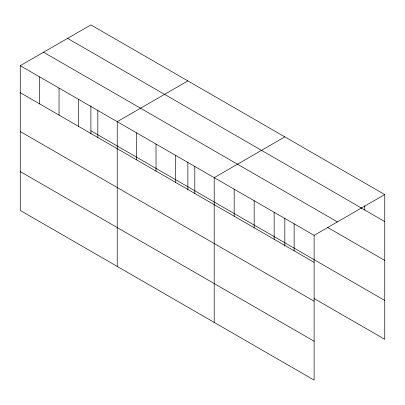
<?xml version="1.0" encoding="UTF-8"?>
<svg xmlns="http://www.w3.org/2000/svg" width="405" height="405" viewBox="0 0 405 405"><rect width="100%" height="100%" fill="white"/><g stroke="black" fill="none" stroke-linecap="round" stroke-linejoin="round"><path stroke-width="0.61" d="M20.25 65.691L314.113 235.351L314.113 380.092L20.25 210.433L20.25 65.691L90.887 24.907L384.75 194.567L384.75 339.309L314.002 298.465M187.864 80.894L117.222 121.677L117.222 266.419M284.837 136.885L214.199 177.663L214.199 322.405M314.113 235.351L384.75 194.567M67.579 38.369L361.437 208.028M360.987 207.856L384.75 221.576M43.563 52.23L337.421 221.894M327.503 227.377L384.75 260.43M90.887 130.8L384.75 300.459M20.25 92.699L314.113 262.359M20.25 131.549L314.113 301.214M20.25 171.578L314.113 341.238M364.768 205.644L364.768 210.043M294.131 223.813L294.131 250.822M284.837 218.381L284.837 245.906M274.15 212.276L274.15 239.284M254.163 200.738L254.163 227.752M234.181 189.201L234.181 216.214M194.805 166.47L194.805 193.479M187.864 162.395L187.864 189.92M175.411 155.272L175.411 182.28M156.016 144.074L156.016 171.082M136.622 132.875L136.622 159.884M97.828 110.479L97.828 137.492M90.887 105.781L90.887 133.934M78.433 99.281L78.433 126.294M59.039 88.087L59.039 115.096M39.644 76.889L39.644 103.898"/></g></svg>
